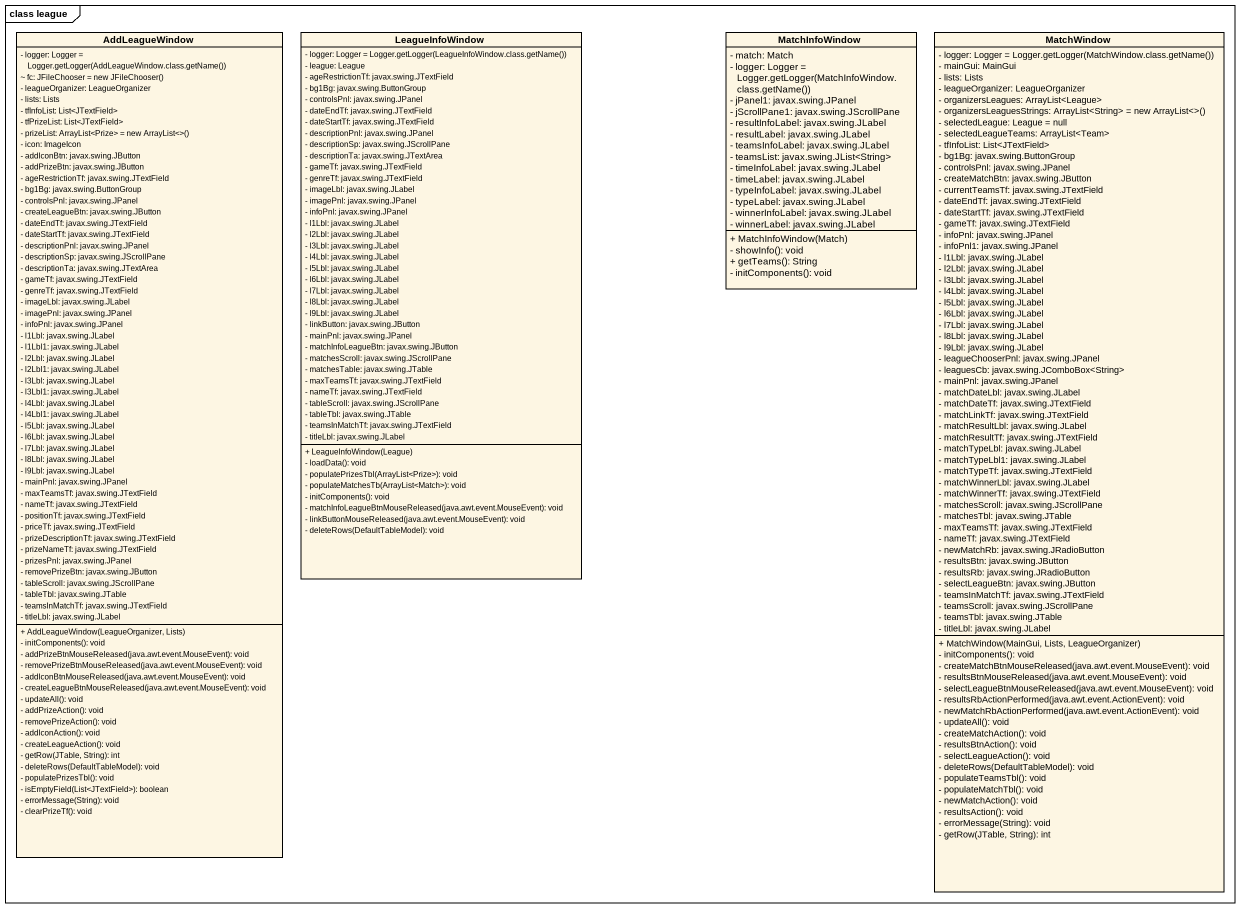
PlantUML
@startuml
mainframe class league
hide circle
hide empty members
skinparam classAttributeIconSize 0
class AddLeagueWindow {
  {field} - logger: Logger = Logger.getLogger(AddLeagueWindow.class.getName())
  {field} ~ fc: JFileChooser = new JFileChooser()
  - leagueOrganizer: LeagueOrganizer
  - lists: Lists
  - tfInfoList: List<JTextField>
  - tfPrizeList: List<JTextField>
  {field} - prizeList: ArrayList<Prize> = new ArrayList<>()
  - icon: ImageIcon
  - addIconBtn: javax.swing.JButton
  - addPrizeBtn: javax.swing.JButton
  - ageRestrictionTf: javax.swing.JTextField
  - bg1Bg: javax.swing.ButtonGroup
  - controlsPnl: javax.swing.JPanel
  - createLeagueBtn: javax.swing.JButton
  - dateEndTf: javax.swing.JTextField
  - dateStartTf: javax.swing.JTextField
  - descriptionPnl: javax.swing.JPanel
  - descriptionSp: javax.swing.JScrollPane
  - descriptionTa: javax.swing.JTextArea
  - gameTf: javax.swing.JTextField
  - genreTf: javax.swing.JTextField
  - imageLbl: javax.swing.JLabel
  - imagePnl: javax.swing.JPanel
  - infoPnl: javax.swing.JPanel
  - l1Lbl: javax.swing.JLabel
  - l1Lbl1: javax.swing.JLabel
  - l2Lbl: javax.swing.JLabel
  - l2Lbl1: javax.swing.JLabel
  - l3Lbl: javax.swing.JLabel
  - l3Lbl1: javax.swing.JLabel
  - l4Lbl: javax.swing.JLabel
  - l4Lbl1: javax.swing.JLabel
  - l5Lbl: javax.swing.JLabel
  - l6Lbl: javax.swing.JLabel
  - l7Lbl: javax.swing.JLabel
  - l8Lbl: javax.swing.JLabel
  - l9Lbl: javax.swing.JLabel
  - mainPnl: javax.swing.JPanel
  - maxTeamsTf: javax.swing.JTextField
  - nameTf: javax.swing.JTextField
  - positionTf: javax.swing.JTextField
  - priceTf: javax.swing.JTextField
  - prizeDescriptionTf: javax.swing.JTextField
  - prizeNameTf: javax.swing.JTextField
  - prizesPnl: javax.swing.JPanel
  - removePrizeBtn: javax.swing.JButton
  - tableScroll: javax.swing.JScrollPane
  - tableTbl: javax.swing.JTable
  - teamsInMatchTf: javax.swing.JTextField
  - titleLbl: javax.swing.JLabel
  + AddLeagueWindow(LeagueOrganizer, Lists)
  - initComponents(): void
  - addPrizeBtnMouseReleased(java.awt.event.MouseEvent): void
  - removePrizeBtnMouseReleased(java.awt.event.MouseEvent): void
  - addIconBtnMouseReleased(java.awt.event.MouseEvent): void
  - createLeagueBtnMouseReleased(java.awt.event.MouseEvent): void
  - updateAll(): void
  - addPrizeAction(): void
  - removePrizeAction(): void
  - addIconAction(): void
  - createLeagueAction(): void
  - getRow(JTable, String): int
  - deleteRows(DefaultTableModel): void
  - populatePrizesTbl(): void
  - isEmptyField(List<JTextField>): boolean
  - errorMessage(String): void
  - clearPrizeTf(): void
}
class LeagueInfoWindow {
  {field} - logger: Logger = Logger.getLogger(LeagueInfoWindow.class.getName())
  - league: League
  - ageRestrictionTf: javax.swing.JTextField
  - bg1Bg: javax.swing.ButtonGroup
  - controlsPnl: javax.swing.JPanel
  - dateEndTf: javax.swing.JTextField
  - dateStartTf: javax.swing.JTextField
  - descriptionPnl: javax.swing.JPanel
  - descriptionSp: javax.swing.JScrollPane
  - descriptionTa: javax.swing.JTextArea
  - gameTf: javax.swing.JTextField
  - genreTf: javax.swing.JTextField
  - imageLbl: javax.swing.JLabel
  - imagePnl: javax.swing.JPanel
  - infoPnl: javax.swing.JPanel
  - l1Lbl: javax.swing.JLabel
  - l2Lbl: javax.swing.JLabel
  - l3Lbl: javax.swing.JLabel
  - l4Lbl: javax.swing.JLabel
  - l5Lbl: javax.swing.JLabel
  - l6Lbl: javax.swing.JLabel
  - l7Lbl: javax.swing.JLabel
  - l8Lbl: javax.swing.JLabel
  - l9Lbl: javax.swing.JLabel
  - linkButton: javax.swing.JButton
  - mainPnl: javax.swing.JPanel
  - matchInfoLeagueBtn: javax.swing.JButton
  - matchesScroll: javax.swing.JScrollPane
  - matchesTable: javax.swing.JTable
  - maxTeamsTf: javax.swing.JTextField
  - nameTf: javax.swing.JTextField
  - tableScroll: javax.swing.JScrollPane
  - tableTbl: javax.swing.JTable
  - teamsInMatchTf: javax.swing.JTextField
  - titleLbl: javax.swing.JLabel
  + LeagueInfoWindow(League)
  - loadData(): void
  - populatePrizesTbl(ArrayList<Prize>): void
  - populateMatchesTb(ArrayList<Match>): void
  - initComponents(): void
  - matchInfoLeagueBtnMouseReleased(java.awt.event.MouseEvent): void
  - linkButtonMouseReleased(java.awt.event.MouseEvent): void
  - deleteRows(DefaultTableModel): void
}
class MatchInfoWindow {
  - match: Match
  {field} - logger: Logger = Logger.getLogger(MatchInfoWindow.class.getName())
  - jPanel1: javax.swing.JPanel
  - jScrollPane1: javax.swing.JScrollPane
  - resultInfoLabel: javax.swing.JLabel
  - resultLabel: javax.swing.JLabel
  - teamsInfoLabel: javax.swing.JLabel
  - teamsList: javax.swing.JList<String>
  - timeInfoLabel: javax.swing.JLabel
  - timeLabel: javax.swing.JLabel
  - typeInfoLabel: javax.swing.JLabel
  - typeLabel: javax.swing.JLabel
  - winnerInfoLabel: javax.swing.JLabel
  - winnerLabel: javax.swing.JLabel
  + MatchInfoWindow(Match)
  - showInfo(): void
  + getTeams(): String
  - initComponents(): void
}
class MatchWindow {
  {field} - logger: Logger = Logger.getLogger(MatchWindow.class.getName())
  - mainGui: MainGui
  - lists: Lists
  - leagueOrganizer: LeagueOrganizer
  - organizersLeagues: ArrayList<League>
  {field} - organizersLeaguesStrings: ArrayList<String> = new ArrayList<>()
  - selectedLeague: League = null
  - selectedLeagueTeams: ArrayList<Team>
  - tfInfoList: List<JTextField>
  - bg1Bg: javax.swing.ButtonGroup
  - controlsPnl: javax.swing.JPanel
  - createMatchBtn: javax.swing.JButton
  - currentTeamsTf: javax.swing.JTextField
  - dateEndTf: javax.swing.JTextField
  - dateStartTf: javax.swing.JTextField
  - gameTf: javax.swing.JTextField
  - infoPnl: javax.swing.JPanel
  - infoPnl1: javax.swing.JPanel
  - l1Lbl: javax.swing.JLabel
  - l2Lbl: javax.swing.JLabel
  - l3Lbl: javax.swing.JLabel
  - l4Lbl: javax.swing.JLabel
  - l5Lbl: javax.swing.JLabel
  - l6Lbl: javax.swing.JLabel
  - l7Lbl: javax.swing.JLabel
  - l8Lbl: javax.swing.JLabel
  - l9Lbl: javax.swing.JLabel
  - leagueChooserPnl: javax.swing.JPanel
  - leaguesCb: javax.swing.JComboBox<String>
  - mainPnl: javax.swing.JPanel
  - matchDateLbl: javax.swing.JLabel
  - matchDateTf: javax.swing.JTextField
  - matchLinkTf: javax.swing.JTextField
  - matchResultLbl: javax.swing.JLabel
  - matchResultTf: javax.swing.JTextField
  - matchTypeLbl: javax.swing.JLabel
  - matchTypeLbl1: javax.swing.JLabel
  - matchTypeTf: javax.swing.JTextField
  - matchWinnerLbl: javax.swing.JLabel
  - matchWinnerTf: javax.swing.JTextField
  - matchesScroll: javax.swing.JScrollPane
  - matchesTbl: javax.swing.JTable
  - maxTeamsTf: javax.swing.JTextField
  - nameTf: javax.swing.JTextField
  - newMatchRb: javax.swing.JRadioButton
  - resultsBtn: javax.swing.JButton
  - resultsRb: javax.swing.JRadioButton
  - selectLeagueBtn: javax.swing.JButton
  - teamsInMatchTf: javax.swing.JTextField
  - teamsScroll: javax.swing.JScrollPane
  - teamsTbl: javax.swing.JTable
  - titleLbl: javax.swing.JLabel
  + MatchWindow(MainGui, Lists, LeagueOrganizer)
  - initComponents(): void
  - createMatchBtnMouseReleased(java.awt.event.MouseEvent): void
  - resultsBtnMouseReleased(java.awt.event.MouseEvent): void
  - selectLeagueBtnMouseReleased(java.awt.event.MouseEvent): void
  - resultsRbActionPerformed(java.awt.event.ActionEvent): void
  - newMatchRbActionPerformed(java.awt.event.ActionEvent): void
  - updateAll(): void
  - createMatchAction(): void
  - resultsBtnAction(): void
  - selectLeagueAction(): void
  - deleteRows(DefaultTableModel): void
  - populateTeamsTbl(): void
  - populateMatchTbl(): void
  - newMatchAction(): void
  - resultsAction(): void
  - errorMessage(String): void
  - getRow(JTable, String): int
}
@enduml
